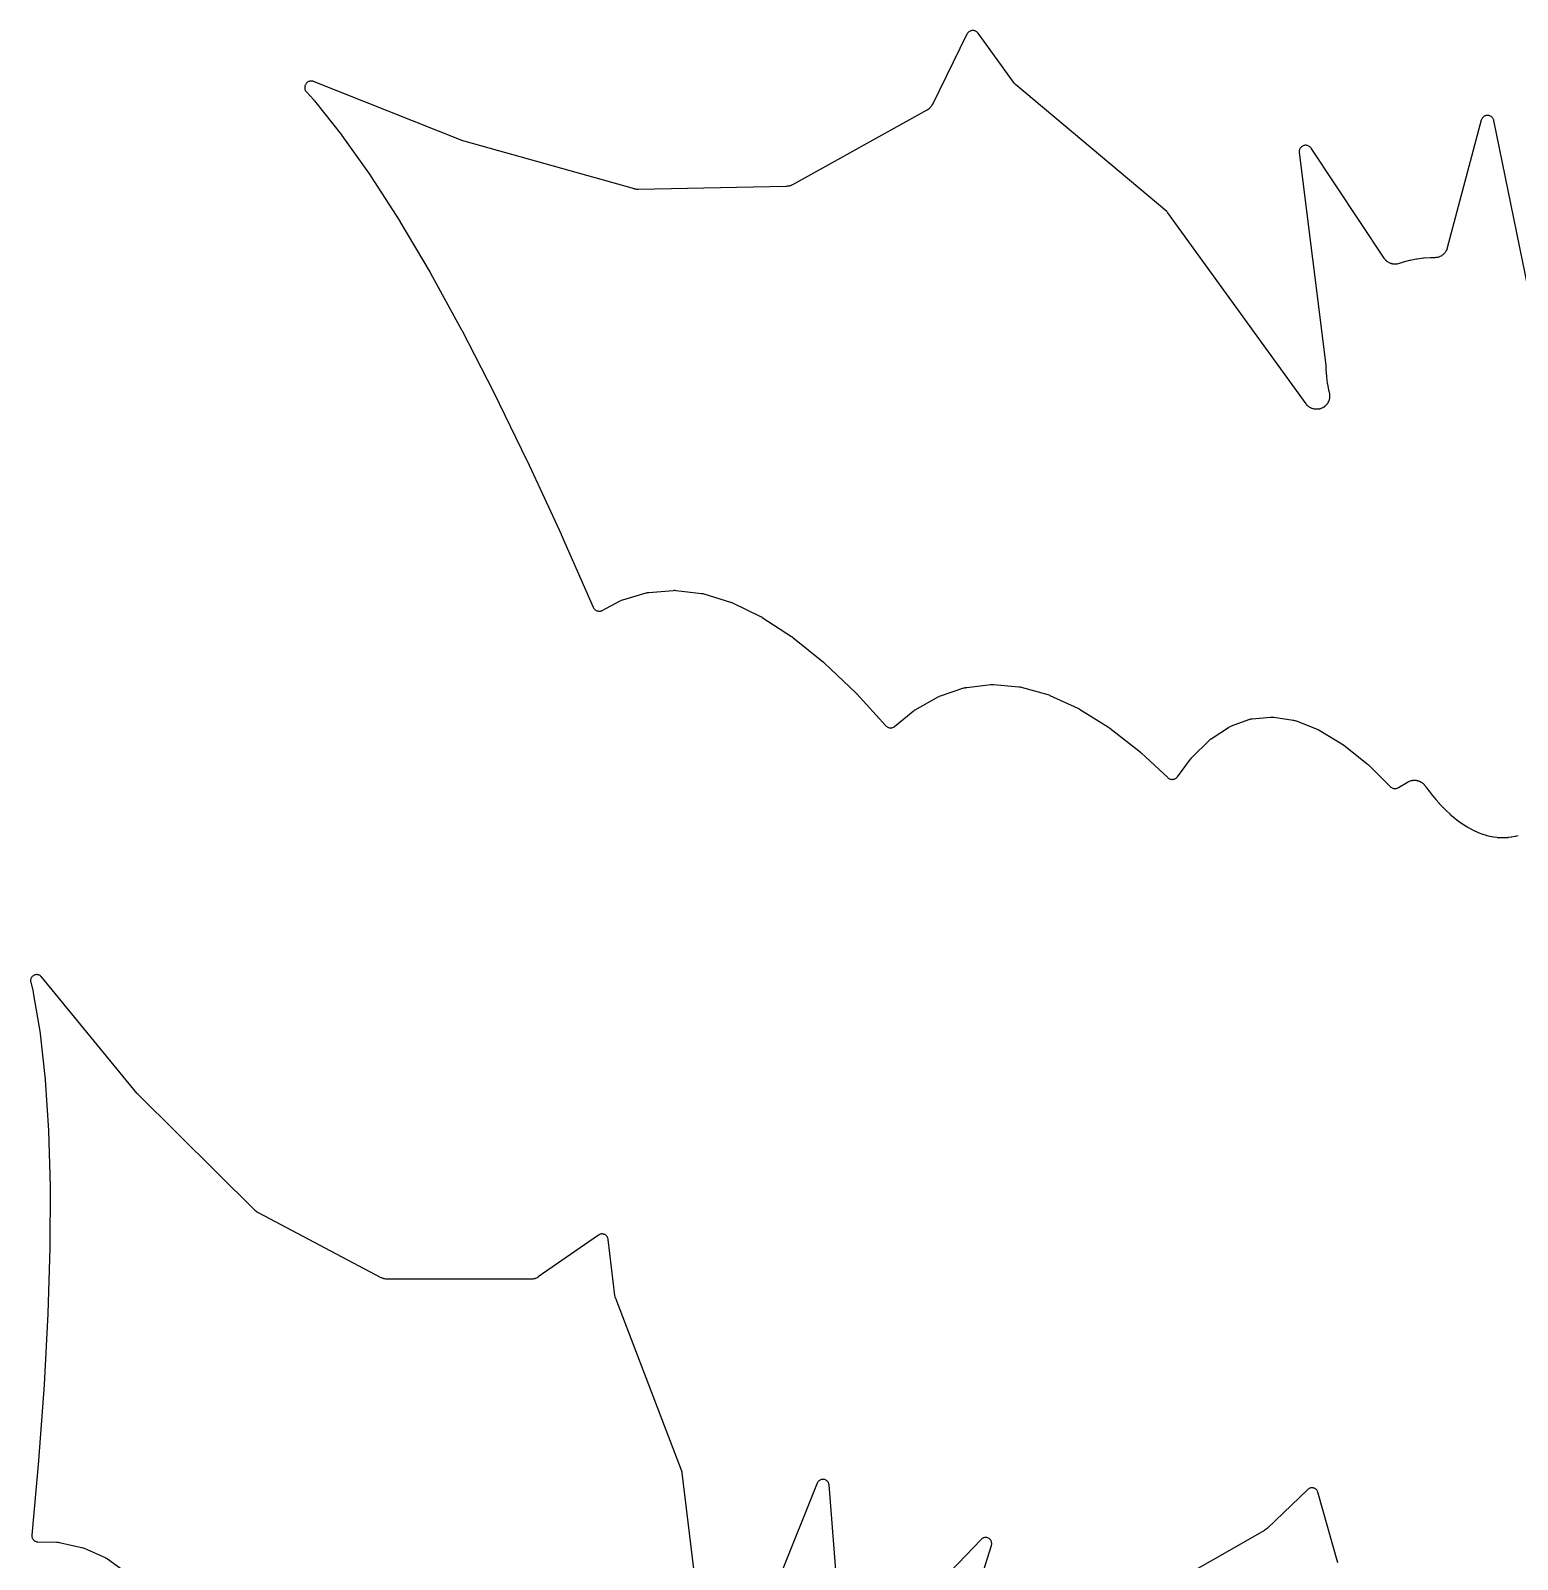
# Model space of a CAD drawing. Header units: millimetres. Extents: x 5 to 283, y 5 to 271.
# Drawn here: x 35.2 to 90.1, y 198.7 to 255.1 of the extents above; entities that cross this region are included whole.
import ezdxf

# ---------------------------------------------------------------- set-up
doc = ezdxf.new("R2010")
doc.units = ezdxf.units.MM

msp = doc.modelspace()

# ---------------------------------------------------------------- linework, layer by layer
at = {"layer": 'Schnitt'}
for points in [[(90.815, 244.042), (89.236, 251.78), (89.23, 251.803), (89.222, 251.825), (89.211, 251.847), (89.199, 251.867), (89.185, 251.886), (89.168, 251.904), (89.15, 251.919), (89.131, 251.933), (89.111, 251.945), (89.089, 251.955), (89.066, 251.963), (89.043, 251.968), (89.02, 251.971), (88.996, 251.972), (88.972, 251.97), (88.948, 251.966), (88.926, 251.96), (88.903, 251.951), (88.882, 251.941), (88.862, 251.928), (88.843, 251.913), (88.826, 251.897), (88.811, 251.879), (88.797, 251.859), (88.785, 251.838), (88.776, 251.816), (88.769, 251.794), (87.515, 247.082), (87.513, 247.076), (87.501, 247.039), (87.497, 247.028), (87.483, 246.994), (87.477, 246.983), (87.459, 246.952), (87.453, 246.942), (87.432, 246.912), (87.425, 246.902), (87.401, 246.875), (87.393, 246.866), (87.366, 246.841), (87.357, 246.833), (87.328, 246.811), (87.318, 246.805), (87.287, 246.785), (87.277, 246.78), (87.244, 246.764), (87.233, 246.759), (87.199, 246.746), (87.187, 246.743), (87.152, 246.734), (87.14, 246.731), (87.104, 246.726), (87.092, 246.725), (87.053, 246.723), (87.047, 246.723), (86.919, 246.723), (86.912, 246.723), (86.904, 246.722), (86.896, 246.722), (86.658, 246.707), (86.65, 246.706), (86.643, 246.705), (86.635, 246.704), (86.399, 246.673), (86.391, 246.672), (86.383, 246.671), (86.375, 246.67), (86.142, 246.623), (86.134, 246.622), (86.126, 246.62), (86.119, 246.618), (85.889, 246.556), (85.881, 246.554), (85.874, 246.552), (85.866, 246.55), (85.745, 246.509), (85.739, 246.507), (85.701, 246.496), (85.69, 246.494), (85.654, 246.487), (85.642, 246.486), (85.606, 246.483), (85.594, 246.483), (85.557, 246.484), (85.545, 246.485), (85.509, 246.489), (85.497, 246.491), (85.462, 246.5), (85.45, 246.503), (85.416, 246.515), (85.405, 246.519), (85.372, 246.534), (85.361, 246.54), (85.33, 246.558), (85.32, 246.565), (85.29, 246.586), (85.281, 246.594), (85.254, 246.618), (85.245, 246.627), (85.221, 246.654), (85.213, 246.663), (85.19, 246.695), (85.187, 246.7), (82.492, 250.763), (82.477, 250.782), (82.461, 250.799), (82.444, 250.815), (82.425, 250.83), (82.404, 250.842), (82.383, 250.852), (82.36, 250.86), (82.337, 250.865), (82.314, 250.869), (82.29, 250.87), (82.266, 250.868), (82.242, 250.865), (82.219, 250.859), (82.197, 250.85), (82.176, 250.84), (82.155, 250.827), (82.137, 250.813), (82.119, 250.797), (82.103, 250.779), (82.09, 250.759), (82.078, 250.739), (82.068, 250.717), (82.06, 250.694), (82.055, 250.671), (82.052, 250.648), (82.052, 250.624), (82.053, 250.6), (83.033, 242.764), (83.034, 242.756), (83.037, 242.704), (83.037, 242.696), (83.037, 242.609), (83.037, 242.601), (83.038, 242.593), (83.038, 242.585), (83.053, 242.348), (83.054, 242.34), (83.055, 242.332), (83.056, 242.324), (83.087, 242.088), (83.088, 242.08), (83.089, 242.073), (83.09, 242.065), (83.137, 241.831), (83.138, 241.823), (83.14, 241.816), (83.142, 241.808), (83.153, 241.769), (83.154, 241.761), (83.165, 241.705), (83.167, 241.697), (83.17, 241.672), (83.17, 241.666), (83.173, 241.628), (83.174, 241.616), (83.173, 241.581), (83.172, 241.569), (83.168, 241.534), (83.166, 241.523), (83.158, 241.488), (83.155, 241.477), (83.144, 241.444), (83.14, 241.433), (83.126, 241.401), (83.121, 241.39), (83.103, 241.359), (83.097, 241.349), (83.077, 241.321), (83.07, 241.311), (83.047, 241.285), (83.039, 241.276), (83.014, 241.252), (83.005, 241.244), (82.977, 241.222), (82.968, 241.215), (82.938, 241.196), (82.928, 241.191), (82.897, 241.174), (82.886, 241.17), (82.853, 241.157), (82.842, 241.153), (82.808, 241.143), (82.797, 241.141), (82.762, 241.134), (82.751, 241.133), (82.716, 241.13), (82.704, 241.13), (82.669, 241.13), (82.657, 241.131), (82.622, 241.135), (82.611, 241.137), (82.576, 241.144), (82.565, 241.147), (82.531, 241.158), (82.52, 241.162), (82.488, 241.176), (82.478, 241.181), (82.447, 241.198), (82.437, 241.204), (82.408, 241.224), (82.398, 241.231), (82.372, 241.254), (82.363, 241.262), (82.338, 241.287), (82.331, 241.296), (82.307, 241.326), (82.303, 241.33), (77.202, 248.379), (77.183, 248.402), (77.162, 248.422), (71.588, 253.11), (71.583, 253.115), (71.548, 253.148), (71.538, 253.159), (71.508, 253.196), (71.503, 253.202), (70.201, 255.002), (70.186, 255.02), (70.17, 255.037), (70.152, 255.052), (70.132, 255.065), (70.112, 255.077), (70.09, 255.086), (70.068, 255.093), (70.045, 255.098), (70.021, 255.1), (69.998, 255.101), (69.974, 255.099), (69.951, 255.094), (69.929, 255.088), (69.907, 255.079), (69.886, 255.069), (69.866, 255.056), (69.848, 255.041), (69.831, 255.025), (69.816, 255.007), (69.802, 254.987), (69.791, 254.967), (68.515, 252.375), (68.512, 252.37), (68.493, 252.335), (68.487, 252.325), (68.466, 252.295), (68.458, 252.285), (68.435, 252.258), (68.426, 252.249), (68.4, 252.224), (68.391, 252.216), (68.362, 252.194), (68.352, 252.187), (68.318, 252.166), (68.313, 252.163), (63.352, 249.415), (63.347, 249.412), (63.313, 249.396), (63.302, 249.391), (63.27, 249.379), (63.259, 249.375), (63.225, 249.366), (63.214, 249.363), (63.179, 249.358), (63.168, 249.356), (63.13, 249.354), (63.124, 249.353), (57.664, 249.239), (57.658, 249.239), (57.62, 249.24), (57.608, 249.241), (57.573, 249.246), (57.562, 249.248), (57.524, 249.256), (57.519, 249.258), (51.242, 251.02), (51.237, 251.022), (51.195, 251.036), (51.189, 251.038), (45.683, 253.222), (45.66, 253.23), (45.637, 253.235), (45.613, 253.239), (45.589, 253.239), (45.565, 253.238), (45.542, 253.233), (45.519, 253.227), (45.496, 253.218), (45.475, 253.208), (45.455, 253.195), (45.436, 253.18), (45.419, 253.163), (45.404, 253.145), (45.39, 253.125), (45.378, 253.104), (45.369, 253.083), (45.362, 253.06), (45.357, 253.036), (45.355, 253.013), (45.354, 252.989), (45.357, 252.965), (45.361, 252.941), (45.368, 252.918), (45.377, 252.896), (45.389, 252.875), (45.402, 252.856), (45.417, 252.837), (45.686, 252.543), (45.689, 252.54), (45.708, 252.518), (45.711, 252.515), (46.711, 251.258), (46.713, 251.255), (46.727, 251.237), (46.729, 251.234), (47.769, 249.767), (47.77, 249.765), (47.781, 249.749), (47.783, 249.747), (48.859, 248.072), (48.861, 248.07), (48.869, 248.057), (48.87, 248.055), (49.983, 246.172), (49.984, 246.17), (49.991, 246.159), (49.992, 246.157), (51.141, 244.066), (51.141, 244.065), (51.147, 244.055), (51.147, 244.054), (52.331, 241.756), (52.332, 241.755), (52.336, 241.746), (52.337, 241.745), (53.556, 239.241), (53.56, 239.232), (54.814, 236.52), (54.817, 236.513), (56.003, 233.826), (56.013, 233.805), (56.026, 233.786), (56.04, 233.767), (56.056, 233.75), (56.073, 233.735), (56.092, 233.722), (56.112, 233.71), (56.133, 233.7), (56.155, 233.693), (56.177, 233.687), (56.2, 233.684), (56.223, 233.683), (56.247, 233.684), (56.269, 233.688), (56.292, 233.693), (56.314, 233.701), (56.335, 233.711), (56.995, 234.06), (57, 234.063), (57.035, 234.079), (57.046, 234.084), (57.082, 234.096), (57.088, 234.098), (57.955, 234.357), (57.961, 234.359), (58, 234.368), (58.012, 234.371), (58.052, 234.376), (58.058, 234.377), (58.954, 234.451), (58.96, 234.452), (58.999, 234.453), (59.011, 234.453), (59.05, 234.45), (59.056, 234.449), (59.993, 234.339), (59.998, 234.338), (60.033, 234.332), (60.043, 234.33), (60.077, 234.321), (60.083, 234.32), (61.068, 234.018), (61.073, 234.016), (61.101, 234.006), (61.109, 234.003), (61.137, 233.991), (61.141, 233.989), (62.176, 233.488), (62.183, 233.485), (62.229, 233.459), (62.235, 233.455), (63.318, 232.751), (63.323, 232.747), (63.358, 232.722), (63.363, 232.718), (64.492, 231.807), (64.496, 231.803), (64.522, 231.78), (64.526, 231.777), (65.698, 230.657), (65.701, 230.654), (65.721, 230.634), (65.724, 230.631), (66.794, 229.458), (66.811, 229.441), (66.83, 229.426), (66.851, 229.413), (66.872, 229.402), (66.895, 229.393), (66.918, 229.386), (66.942, 229.382), (66.966, 229.38), (66.99, 229.381), (67.014, 229.384), (67.038, 229.39), (67.061, 229.398), (67.083, 229.408), (67.104, 229.42), (67.123, 229.435), (67.807, 229.994), (67.811, 229.997), (67.838, 230.017), (67.846, 230.022), (67.874, 230.04), (67.879, 230.043), (68.725, 230.522), (68.73, 230.525), (68.764, 230.542), (68.774, 230.546), (68.809, 230.56), (68.815, 230.562), (69.679, 230.85), (69.684, 230.851), (69.723, 230.862), (69.735, 230.865), (69.775, 230.872), (69.781, 230.872), (70.672, 230.975), (70.678, 230.976), (70.717, 230.978), (70.729, 230.978), (70.769, 230.977), (70.775, 230.977), (71.705, 230.895), (71.71, 230.894), (71.746, 230.889), (71.757, 230.887), (71.791, 230.879), (71.797, 230.878), (72.775, 230.606), (72.779, 230.604), (72.809, 230.595), (72.817, 230.592), (72.846, 230.58), (72.85, 230.578), (73.877, 230.108), (73.884, 230.105), (73.932, 230.079), (73.939, 230.075), (75.014, 229.403), (75.02, 229.399), (75.056, 229.374), (75.061, 229.37), (76.184, 228.49), (76.187, 228.487), (76.215, 228.464), (76.219, 228.46), (77.202, 227.543), (77.22, 227.527), (77.24, 227.514), (77.261, 227.502), (77.283, 227.493), (77.305, 227.486), (77.328, 227.481), (77.352, 227.479), (77.376, 227.478), (77.4, 227.481), (77.423, 227.485), (77.446, 227.492), (77.468, 227.501), (77.489, 227.512), (77.508, 227.525), (77.527, 227.54), (77.544, 227.557), (77.559, 227.575), (78.039, 228.223), (78.042, 228.227), (78.06, 228.25), (78.066, 228.257), (78.087, 228.279), (78.09, 228.282), (78.724, 228.91), (78.729, 228.914), (78.757, 228.939), (78.766, 228.947), (78.796, 228.969), (78.801, 228.972), (79.441, 229.397), (79.447, 229.4), (79.486, 229.423), (79.499, 229.43), (79.541, 229.448), (79.547, 229.451), (80.195, 229.687), (80.2, 229.689), (80.231, 229.699), (80.241, 229.702), (80.272, 229.709), (80.282, 229.71), (80.315, 229.715), (80.32, 229.716), (80.992, 229.778), (80.997, 229.779), (81.029, 229.78), (81.039, 229.78), (81.069, 229.779), (81.079, 229.779), (81.111, 229.775), (81.116, 229.774), (81.832, 229.662), (81.838, 229.661), (81.879, 229.652), (81.892, 229.648), (81.931, 229.635), (81.937, 229.633), (82.711, 229.333), (82.716, 229.331), (82.747, 229.318), (82.756, 229.313), (82.785, 229.297), (82.79, 229.294), (83.621, 228.794), (83.628, 228.79), (83.673, 228.758), (83.68, 228.753), (84.563, 228.047), (84.568, 228.043), (84.6, 228.014), (84.605, 228.01), (85.419, 227.208), (85.438, 227.192), (85.457, 227.178), (85.478, 227.166), (85.501, 227.156), (85.524, 227.148), (85.548, 227.143), (85.572, 227.14), (85.596, 227.139), (85.62, 227.141), (85.644, 227.146), (85.668, 227.153), (85.69, 227.162), (85.712, 227.174), (86.05, 227.378), (86.056, 227.381), (86.09, 227.4), (86.101, 227.405), (86.134, 227.419), (86.145, 227.423), (86.18, 227.433), (86.191, 227.436), (86.227, 227.443), (86.239, 227.445), (86.274, 227.448), (86.286, 227.448), (86.322, 227.448), (86.334, 227.447), (86.37, 227.444), (86.382, 227.442), (86.417, 227.434), (86.429, 227.431), (86.463, 227.42), (86.474, 227.416), (86.507, 227.402), (86.518, 227.397), (86.55, 227.379), (86.56, 227.373), (86.589, 227.352), (86.599, 227.345), (86.626, 227.322), (86.635, 227.313), (86.66, 227.287), (86.668, 227.278), (86.692, 227.248), (86.695, 227.243), (86.715, 227.215), (86.717, 227.213), (86.718, 227.21), (86.72, 227.207), (86.837, 227.051), (86.839, 227.048), (86.841, 227.046), (86.843, 227.043), (86.961, 226.893), (86.963, 226.89), (86.965, 226.888), (86.967, 226.885), (87.087, 226.742), (87.089, 226.739), (87.091, 226.737), (87.094, 226.734), (87.214, 226.598), (87.216, 226.596), (87.219, 226.593), (87.221, 226.59), (87.343, 226.462), (87.345, 226.459), (87.348, 226.456), (87.351, 226.453), (87.473, 226.332), (87.476, 226.329), (87.478, 226.326), (87.481, 226.324), (87.604, 226.21), (87.607, 226.207), (87.61, 226.204), (87.613, 226.201), (87.736, 226.095), (87.739, 226.092), (87.743, 226.09), (87.746, 226.087), (87.869, 225.988), (87.873, 225.986), (87.877, 225.983), (87.88, 225.98), (88.003, 225.889), (88.007, 225.886), (88.011, 225.884), (88.015, 225.881), (88.137, 225.798), (88.142, 225.795), (88.146, 225.792), (88.15, 225.79), (88.272, 225.715), (88.277, 225.712), (88.282, 225.709), (88.286, 225.706), (88.407, 225.639), (88.412, 225.637), (88.417, 225.634), (88.423, 225.631), (88.543, 225.572), (88.548, 225.569), (88.554, 225.567), (88.559, 225.565), (88.678, 225.513), (88.684, 225.511), (88.69, 225.508), (88.696, 225.506), (88.813, 225.462), (88.82, 225.46), (88.826, 225.458), (88.832, 225.456), (88.948, 225.42), (88.955, 225.418), (88.962, 225.416), (88.968, 225.414), (89.083, 225.385), (89.09, 225.384), (89.097, 225.382), (89.104, 225.381), (89.217, 225.359), (89.225, 225.358), (89.232, 225.357), (89.239, 225.356), (89.351, 225.342), (89.358, 225.341), (89.366, 225.34), (89.373, 225.34), (89.484, 225.333), (89.491, 225.332), (89.499, 225.332), (89.507, 225.332), (89.616, 225.332), (89.624, 225.332), (89.631, 225.332), (89.639, 225.333), (89.747, 225.34), (89.755, 225.34), (89.762, 225.341), (89.77, 225.342), (89.877, 225.356), (89.884, 225.357), (89.892, 225.358), (89.9, 225.36), (90.005, 225.381), (90.013, 225.382), (90.021, 225.384), (90.028, 225.386), (90.133, 225.414)], [(60.262, 193.802), (59.282, 201.9), (59.277, 201.927), (59.268, 201.954), (56.829, 208.331), (56.826, 208.337), (56.813, 208.38), (56.81, 208.393), (56.801, 208.437), (56.8, 208.444), (56.55, 210.512), (56.546, 210.534), (56.541, 210.555), (56.533, 210.576), (56.523, 210.595), (56.511, 210.614), (56.498, 210.632), (56.482, 210.648), (56.466, 210.662), (56.448, 210.675), (56.429, 210.686), (56.409, 210.695), (56.388, 210.702), (56.366, 210.707), (56.344, 210.709), (56.322, 210.71), (56.3, 210.709), (56.279, 210.705), (56.257, 210.699), (56.237, 210.691), (56.217, 210.682), (56.198, 210.67), (53.974, 209.124), (53.97, 209.121), (53.938, 209.102), (53.928, 209.096), (53.898, 209.081), (53.887, 209.077), (53.855, 209.065), (53.844, 209.061), (53.811, 209.053), (53.8, 209.051), (53.766, 209.045), (53.755, 209.044), (53.718, 209.042), (53.712, 209.042), (48.395, 209.043), (48.39, 209.043), (48.355, 209.045), (48.344, 209.046), (48.311, 209.051), (48.301, 209.053), (48.269, 209.061), (48.259, 209.064), (48.228, 209.075), (48.218, 209.079), (48.185, 209.094), (48.181, 209.096), (43.652, 211.484), (43.647, 211.486), (43.616, 211.505), (43.607, 211.511), (43.58, 211.53), (43.571, 211.537), (43.545, 211.561), (43.541, 211.565), (39.195, 215.862), (39.191, 215.867), (39.164, 215.897), (39.16, 215.901), (35.637, 220.195), (35.622, 220.211), (35.605, 220.226), (35.587, 220.239), (35.568, 220.251), (35.547, 220.26), (35.526, 220.268), (35.504, 220.273), (35.482, 220.276), (35.46, 220.277), (35.437, 220.275), (35.415, 220.272), (35.394, 220.266), (35.373, 220.258), (35.353, 220.248), (35.334, 220.236), (35.316, 220.222), (35.3, 220.207), (35.285, 220.19), (35.272, 220.172), (35.261, 220.152), (35.252, 220.132), (35.245, 220.11), (35.241, 220.088), (35.238, 220.066), (35.238, 220.044), (35.24, 220.021), (35.244, 219.999), (35.331, 219.636), (35.332, 219.632), (35.337, 219.605), (35.338, 219.602), (35.587, 218.116), (35.588, 218.113), (35.591, 218.091), (35.591, 218.088), (35.777, 216.414), (35.778, 216.411), (35.779, 216.393), (35.779, 216.391), (35.901, 214.528), (35.901, 214.526), (35.902, 214.511), (35.902, 214.509), (35.959, 212.459), (35.959, 212.457), (35.96, 212.445), (35.96, 212.443), (35.952, 210.206), (35.952, 210.205), (35.951, 210.194), (35.951, 210.193), (35.878, 207.771), (35.878, 207.77), (35.878, 207.761), (35.878, 207.759), (35.739, 205.152), (35.739, 205.143), (35.534, 202.349), (35.534, 202.342), (35.285, 199.6), (35.284, 199.578), (35.286, 199.556), (35.289, 199.535), (35.294, 199.514), (35.302, 199.493), (35.311, 199.474), (35.322, 199.455), (35.335, 199.438), (35.349, 199.421), (35.365, 199.407), (35.383, 199.394), (35.401, 199.382), (35.421, 199.373), (35.441, 199.365), (35.462, 199.359), (35.483, 199.356), (35.505, 199.354), (36.205, 199.341), (36.211, 199.341), (36.247, 199.338), (36.258, 199.337), (36.293, 199.331), (36.298, 199.33), (37.127, 199.148), (37.133, 199.147), (37.169, 199.137), (37.18, 199.133), (37.215, 199.12), (37.221, 199.117), (37.989, 198.771), (37.994, 198.769), (38.027, 198.752), (38.037, 198.747), (38.068, 198.727), (38.072, 198.724), (38.79, 198.207)], [(65.066, 196.895), (64.702, 201.451), (64.7, 201.473), (64.695, 201.495), (64.687, 201.516), (64.678, 201.536), (64.667, 201.556), (64.654, 201.574), (64.639, 201.59), (64.623, 201.606), (64.605, 201.619), (64.586, 201.631), (64.566, 201.64), (64.545, 201.648), (64.523, 201.654), (64.501, 201.657), (64.479, 201.658), (64.456, 201.657), (64.434, 201.654), (64.413, 201.648), (64.392, 201.641), (64.371, 201.631), (64.352, 201.62), (64.334, 201.606), (64.318, 201.591), (64.303, 201.574), (64.29, 201.556), (64.279, 201.537), (64.269, 201.517), (61.512, 194.646)], [(83.48, 198.581), (82.739, 201.186), (82.732, 201.207), (82.723, 201.227), (82.712, 201.246), (82.699, 201.264), (82.685, 201.28), (82.669, 201.295), (82.651, 201.309), (82.632, 201.321), (82.613, 201.33), (82.592, 201.338), (82.571, 201.344), (82.549, 201.348), (82.527, 201.349), (82.505, 201.348), (82.483, 201.346), (82.462, 201.341), (82.441, 201.334), (82.421, 201.325), (82.402, 201.314), (82.384, 201.301), (82.367, 201.287), (80.863, 199.846), (80.858, 199.841), (80.824, 199.812), (80.813, 199.804), (80.775, 199.779), (80.769, 199.776), (74.84, 196.389)], [(68.473, 192.158), (70.695, 199.221), (70.701, 199.242), (70.704, 199.264), (70.705, 199.287), (70.704, 199.309), (70.701, 199.331), (70.696, 199.353), (70.689, 199.374), (70.679, 199.394), (70.668, 199.413), (70.654, 199.431), (70.639, 199.448), (70.623, 199.462), (70.605, 199.476), (70.585, 199.487), (70.565, 199.497), (70.544, 199.504), (70.522, 199.509), (70.5, 199.512), (70.478, 199.513), (70.456, 199.512), (70.434, 199.508), (70.412, 199.503), (70.391, 199.495), (70.371, 199.485), (70.352, 199.473), (70.335, 199.459), (70.318, 199.444), (67.149, 196.15)]]:
    msp.add_lwpolyline(points, dxfattribs=at)

doc.saveas('drawing.dxf')
